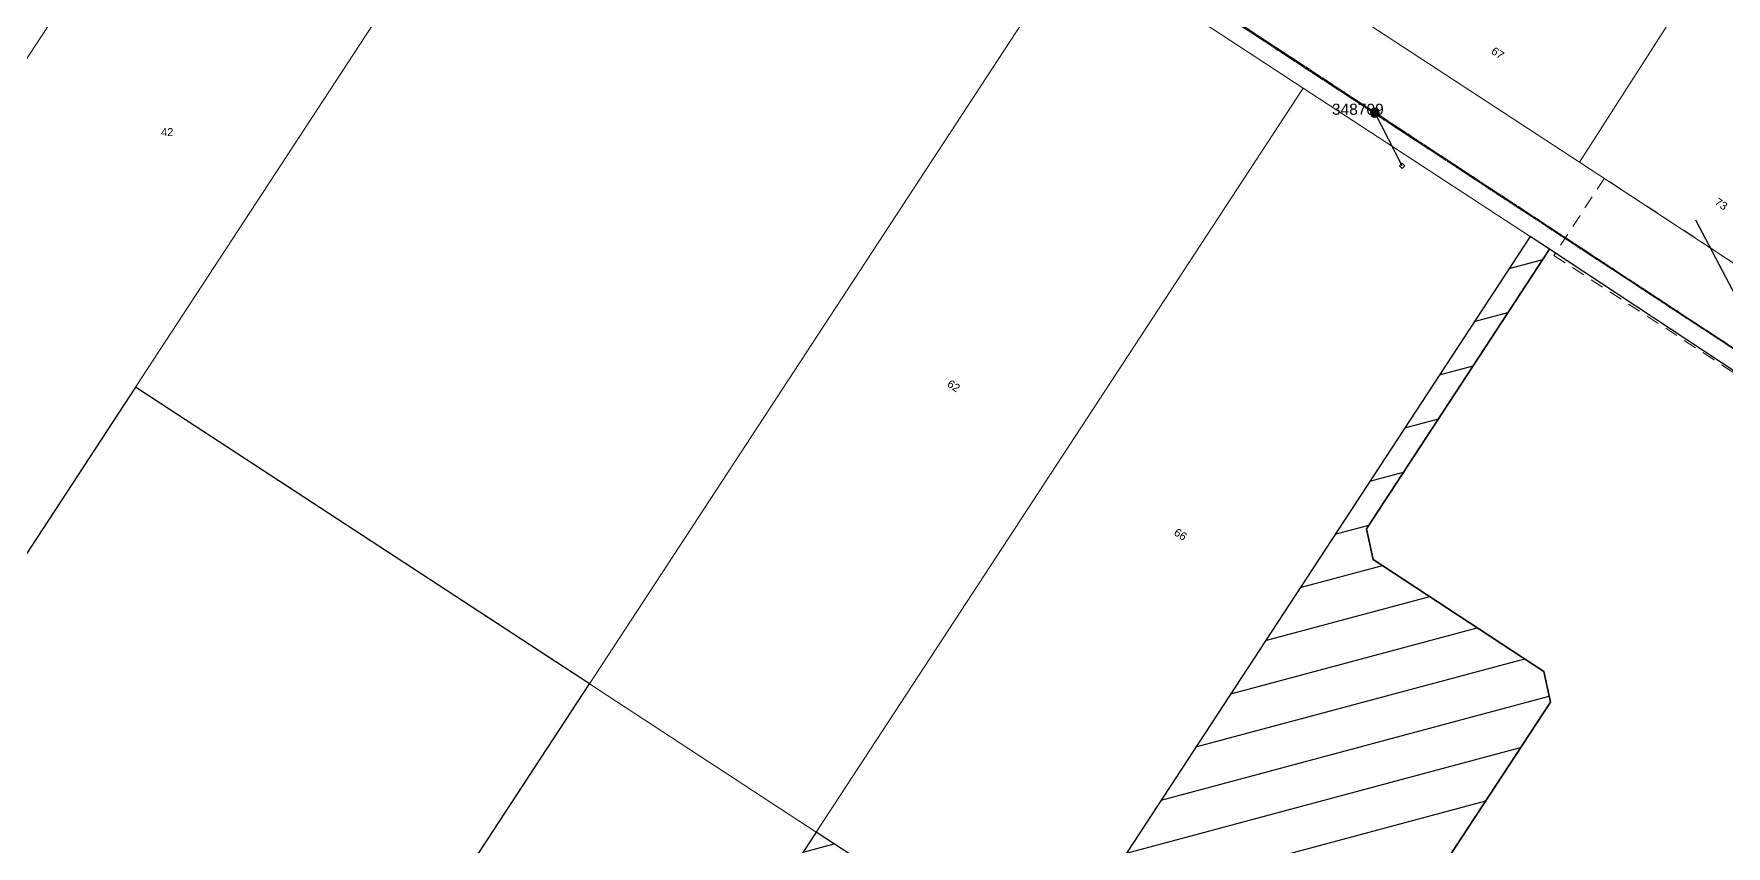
# Model space of a CAD drawing. Header units: metres. Extents: x 0 to 294317, y 0 to 6233398.
# Drawn here: x 293065.6 to 293446.3, y 6232029.3 to 6232212 of the extents above; entities that cross this region are included whole.
import ezdxf
from ezdxf.enums import TextEntityAlignment as Align

# ---------------------------------------------------------------- set-up
doc = ezdxf.new("R2010")
doc.units = ezdxf.units.M
doc.linetypes.add('Cable Exist OH', pattern=[1, 1, 0])
doc.linetypes.add('Dash', pattern=[5, 3, -2])
doc.layers.get('0').update_dxf_attribs({"color": 6})
for name, color, linetype in [('_User Miscellaneous1', 7, 'Continuous'), ('Mains_HV_EXT', 7, 'Continuous'), ('Mains_LV_EXT', 7, 'Continuous'), ('Services_SP_EXT', 7, 'Continuous'), ('SupportsOH_SP_TR_HV_LV_SL_EXT', 7, 'Continuous')]:
    doc.layers.add(name, color=color, linetype=linetype)
for name, color, linetype, lineweight in [('Cadastre Developer_SP_EXT', 9, 'Continuous', 5), ('Cadastre Land Parcels_SP_EXT', 9, 'Continuous', 5), ('Cadastre Roads_SP_EXT', 9, 'Continuous', 5)]:
    doc.layers.add(name, color=color, linetype=linetype, lineweight=lineweight)
doc.styles.add('POLE_LABEL', font='arial.ttf')
doc.styles.get("Standard").update_dxf_attribs({"font": 'arial.ttf'})

# ---------------------------------------------------------------- blocks, each defined once
blk = doc.blocks.new('CCP_EXT')
blk.add_wipeout([(0, 0.57), (0.57, 0), (0, -0.57), (-0.57, 0)])
blk.add_lwpolyline([(-0.57, 0), (0, 0.57), (0.57, 0), (0, -0.57), (-0.57, 0)])
at = {"flags": 1}
blk.add_attdef('Z', (0, 0), '', height=0.2, dxfattribs=at)
at = {"flags": 9}
for tag, p in [('CCP_TYPE', (0, 0)), ('CONSTRUCTED_VOLTAGE', (0, -0.2)), ('OPERATING_VOLTAGE', (0, -0.6)), ('ORIENTATION', (0, -0.8)), ('OWNED_BY', (0, -1)), ('STATE', (0, -1.8)), ('NO_PHASES', (0, -0.4)), ('USAGE', (0, -1.2)), ('LEGEND', (0, -1.4)), ('LIFE_SUPPORT', (0, -1.6)), ('NOTES', (0, -2))]:
    blk.add_attdef(tag, text='', height=0.2, dxfattribs=at).set_placement(p, align=Align.MIDDLE_LEFT)
blk = doc.blocks.new('POLE_EXT')
blk.add_hatch(color=256).paths.add_polyline_path([(-1, 0, 1), (1, 0, 1)])
blk.add_lwpolyline([(-1, 0, 1), (1, 0, 1)], format="xyb", close=True)
for tag, height, flags, p in [('pNumber', 2.5, 8, (-17.84, 2.07)), ('OWNED_BY', 0.2, 9, (1.35, -0.4)), ('SPECIAL_USE', 0.2, 9, (1.35, -0.8)), ('STATE', 0.2, 9, (1.35, -1)), ('cLV', 0.2, 9, (1.35, -1.4)), ('hDepth', 0.2, 9, (1.35, -1.6)), ('hDia', 0.2, 9, (1.35, -1.8)), ('cHV', 0.2, 9, (1.35, -2)), ('cLinedev', 0.2, 9, (1.35, -3.4)), ('pExisting', 0.2, 9, (1.35, -3.8)), ('PARENT', 0.2, 9, (1.35, -0.6)), ('USAGE', 0.2, 9, (1.35, -1.2)), ('LBRACKET', 0.2, 9, (1.35, -2.2)), ('LExisting', 0.2, 9, (1.35, -2.4)), ('LANTNUMBER', 0.2, 9, (1.35, -2.6)), ('LOther', 0.2, 9, (1.35, -2.8)), ('LRemove', 0.2, 9, (1.35, -3)), ('LEGEND', 0.2, 9, (1.35, -3.2)), ('LOCATION', 0.2, 9, (1.35, -3.6)), ('pFooting', 0.2, 9, (1.35, -4.4)), ('pNew', 0.2, 9, (1.35, -4.6)), ('pRelocate', 0.2, 9, (1.35, -5)), ('pRemove', 0.2, 9, (1.35, -5.2)), ('pReplace', 0.2, 9, (1.35, -5.4)), ('pStay', 0.2, 9, (1.35, -5.6)), ('pType', 0.2, 9, (1.35, -5.8)), ('cspan', 0.2, 9, (1.35, -6)), ('STREETNAME', 0.2, 9, (1.35, -6.2)), ('SUBURB', 0.2, 9, (1.35, -6.4)), ('OPERATED_BY', 0.2, 9, (1.36, -7.01)), ('PFNUMBER', 0.2, 9, (1.35, -4)), ('NEWPFNUMBER', 0.2, 9, (1.35, -4.2)), ('NOTES', 0.2, 9, (1.35, -6.6)), ('MAINTAINED_BY', 0.2, 9, (1.36, -6.81))]:
    blk.add_attdef(tag, text='', height=height, dxfattribs=dict(flags=flags)).set_placement(p, align=Align.MIDDLE_LEFT)
at = {"style": 'POLE_LABEL'}
for tag, height, flags, p in [('STRUCTURE_PLANT_NUMBER', 0.2, 9, (1.35, 0.03)), ('ASSET_NUM', 2.5, 8, (2, 2)), ('STREET_CODE', 0.2, 9, (1.35, -0.2))]:
    blk.add_attdef(tag, text='', height=height, dxfattribs=dict(at, flags=flags)).set_placement(p, align=Align.MIDDLE_LEFT)
at = {"flags": 1}
blk.add_attdef('Z', (1.35, -7.33), '', height=0.2, dxfattribs=at)

msp = doc.modelspace()

# ---------------------------------------------------------------- hatches: boundary and pattern name
at = {"layer": '_User Miscellaneous1'}
h = msp.add_hatch(dxfattribs=at)
h.set_pattern_fill('ANSI31', color=256, scale=3, angle=330, style=0)
h.paths.add_polyline_path([(293406.73, 6232061.68), (293405.29, 6232068.6), (293366.84, 6232093.8), (293365.36, 6232100.67), (293406.51, 6232163.54), (293402.15, 6232166.41), (293292.61, 6231999.05), (293241.6, 6232032.44), (293139.02, 6231875.75), (293151.68, 6231867.7), (293188.45, 6231923.86), (293221.21, 6231927.27), (293275.68, 6231977.44), (293356.03, 6231984.29)])

# ---------------------------------------------------------------- linework, layer by layer
at = {"layer": '_User Miscellaneous1', "linetype": 'Continuous'}
for points in [[(293406.73, 6232061.68), (293405.29, 6232068.6), (293366.84, 6232093.8), (293365.36, 6232100.67), (293406.51, 6232163.54), (293402.15, 6232166.41), (293292.61, 6231999.05), (293241.6, 6232032.44), (293139.02, 6231875.75), (293151.68, 6231867.7), (293188.45, 6231923.86), (293221.21, 6231927.27), (293275.68, 6231977.44), (293356.03, 6231984.29), (293406.73, 6232061.68)], [(293190.59, 6232065.82), (293088.49, 6232132.5), (292984.66, 6231973.91), (293087.56, 6231908.46), (293190.59, 6232065.82)]]:
    msp.add_lwpolyline(points, close=True, dxfattribs=at)
msp.add_lwpolyline([(293453.11, 6232132.8), (293406.51, 6232163.54), (293365.36, 6232100.67), (293366.84, 6232093.8), (293405.29, 6232068.6), (293406.73, 6232061.68), (293356.03, 6231984.29), (293275.68, 6231977.44), (293221.21, 6231927.27), (293188.45, 6231923.86), (293151.68, 6231867.7), (293190.48, 6231843.03), (293207.72, 6231832.07), (293254.99, 6231864.32), (293296.35, 6231833.88), (293315.28, 6231832.32), (293343.88, 6231829.96), (293399.68, 6231811.44), (293412.07, 6231785.11), (293432.49, 6231741.74), (293407.18, 6231701.95), (293424.8, 6231690.73), (293443.94, 6231678.58), (293462.91, 6231666.21)], dxfattribs=at)
at = {"layer": 'Cadastre Developer_SP_EXT', "linetype": 'Dash'}
msp.add_lwpolyline([(293609.73, 6232030.75), (293621.54, 6232046.84), (293566.34, 6232082.97), (293497.85, 6232127.82), (293471.93, 6232144.78), (293464.3, 6232149.68), (293418.87, 6232179.53), (293407.54, 6232162.15), (293451.52, 6232133.47), (293474.3, 6232118.62), (293502.26, 6232100.38), (293586.45, 6232045.49), (293609.73, 6232030.75)], close=True, dxfattribs=at)
at = {"layer": 'Cadastre Land Parcels_SP_EXT', "linetype": 'Continuous'}
for points in [[(293621.61, 6232507.94), (293585.77, 6232531.11), (293575.46, 6232537.78), (293570.42, 6232541.07), (293362.25, 6232216.49), (293413.26, 6232183.09), (293621.61, 6232507.94)], [(293672.81, 6232474.83), (293659.48, 6232483.44), (293621.61, 6232507.94), (293413.26, 6232183.09), (293464.28, 6232149.68), (293672.81, 6232474.83)], [(293147.1, 6232333.36), (293096.04, 6232366.57), (293043.15, 6232285.76), (292881.75, 6232039.14), (292933.19, 6232006.61), (293117.3, 6232287.85), (293147.1, 6232333.36)], [(293198.11, 6232299.98), (293147.1, 6232333.36), (293117.3, 6232287.85), (292933.19, 6232006.61), (292984.66, 6231973.91), (293088.49, 6232132.5), (293190.7, 6232288.65), (293198.11, 6232299.98)], [(293190.7, 6232288.65), (293088.49, 6232132.5), (293190.59, 6232065.82), (293300.13, 6232233.19), (293214.71, 6232289.11), (293198.11, 6232299.98), (293190.7, 6232288.65)], [(293351.14, 6232199.8), (293300.13, 6232233.19), (293190.59, 6232065.82), (293241.6, 6232032.44), (293351.14, 6232199.8)], [(293402.15, 6232166.41), (293351.14, 6232199.8), (293241.6, 6232032.44), (293292.61, 6231999.05), (293402.15, 6232166.41)], [(293241.6, 6232032.44), (293190.59, 6232065.82), (293087.56, 6231908.46), (293139.02, 6231875.75), (293241.6, 6232032.44)]]:
    msp.add_lwpolyline(points, close=True, dxfattribs=at)
at = {"layer": 'Mains_LV_EXT', "linetype": 'Cable Exist OH'}
msp.add_lwpolyline([(293367.24, 6232194.27), (293295.18, 6232241.58)], dxfattribs=at)
at = {"layer": 'Services_SP_EXT'}
msp.add_lwpolyline([(293439.36, 6232170.19), (293458.12, 6232134.53)], dxfattribs=at)

# ---------------------------------------------------------------- block references
at = {"layer": 'SupportsOH_SP_TR_HV_LV_SL_EXT'}
ref = msp.add_blockref('POLE_EXT', (293367.24, 6232194.27), dxfattribs=at)
ref.add_attrib('ASSET_NUM', '348709', dxfattribs={"layer": '0', "height": 2.5, "style": 'POLE_LABEL'}).set_placement((293369.24, 6232195.02), align=Align.MIDDLE_RIGHT)

# ---------------------------------------------------------------- texts
at = {"layer": 'Cadastre Land Parcels_SP_EXT'}
for s, rotation, p in [('67', 326.5753, (293393.23, 6232207.68)), ('73', 326.87, (293443.48, 6232173.72)), ('62', 326.8691, (293270.87, 6232132.82)), ('66', 326.8703, (293321.88, 6232099.43))]:
    msp.add_text(s, height=1.8, rotation=rotation, dxfattribs=at).set_placement(p)
msp.add_text('42', height=1.8, dxfattribs=at).set_placement((293094.22, 6232188.98))

# ---------------------------------------------------------------- next in the draw order: block references
at = {"layer": 'Services_SP_EXT'}
msp.add_blockref('CCP_EXT', (293373.4, 6232182.3), dxfattribs=at)

# ---------------------------------------------------------------- next in the draw order: linework, layer by layer
at = {"layer": 'Cadastre Roads_SP_EXT', "linetype": 'Continuous'}
msp.add_lwpolyline([(293464.28, 6232149.68), (293413.26, 6232183.09), (293362.25, 6232216.49), (293311.24, 6232249.89), (293260.23, 6232283.29), (293209.22, 6232316.69), (293158.21, 6232350.08), (293107.2, 6232383.48), (293082.16, 6232399.87), (293070.16, 6232383.51), (293096.04, 6232366.57), (293147.1, 6232333.36), (293198.11, 6232299.98), (293214.71, 6232289.11), (293300.13, 6232233.19), (293351.14, 6232199.8), (293402.15, 6232166.41), (293406.51, 6232163.54), (293453.11, 6232132.8)], dxfattribs=at)
at = {"layer": 'Mains_HV_EXT', "linetype": 'Cable Exist OH'}
msp.add_lwpolyline([(293166.31, 6232325.83), (293445.98, 6232142.47), (293500.12, 6232107.23)], dxfattribs=at)
at = {"layer": 'Mains_LV_EXT', "linetype": 'Cable Exist OH'}
msp.add_lwpolyline([(293458.12, 6232134.53), (293367.24, 6232194.27)], dxfattribs=at)
at = {"layer": 'Services_SP_EXT'}
msp.add_lwpolyline([(293373.4, 6232182.3), (293367.24, 6232194.27)], dxfattribs=at)

doc.saveas('drawing.dxf')
